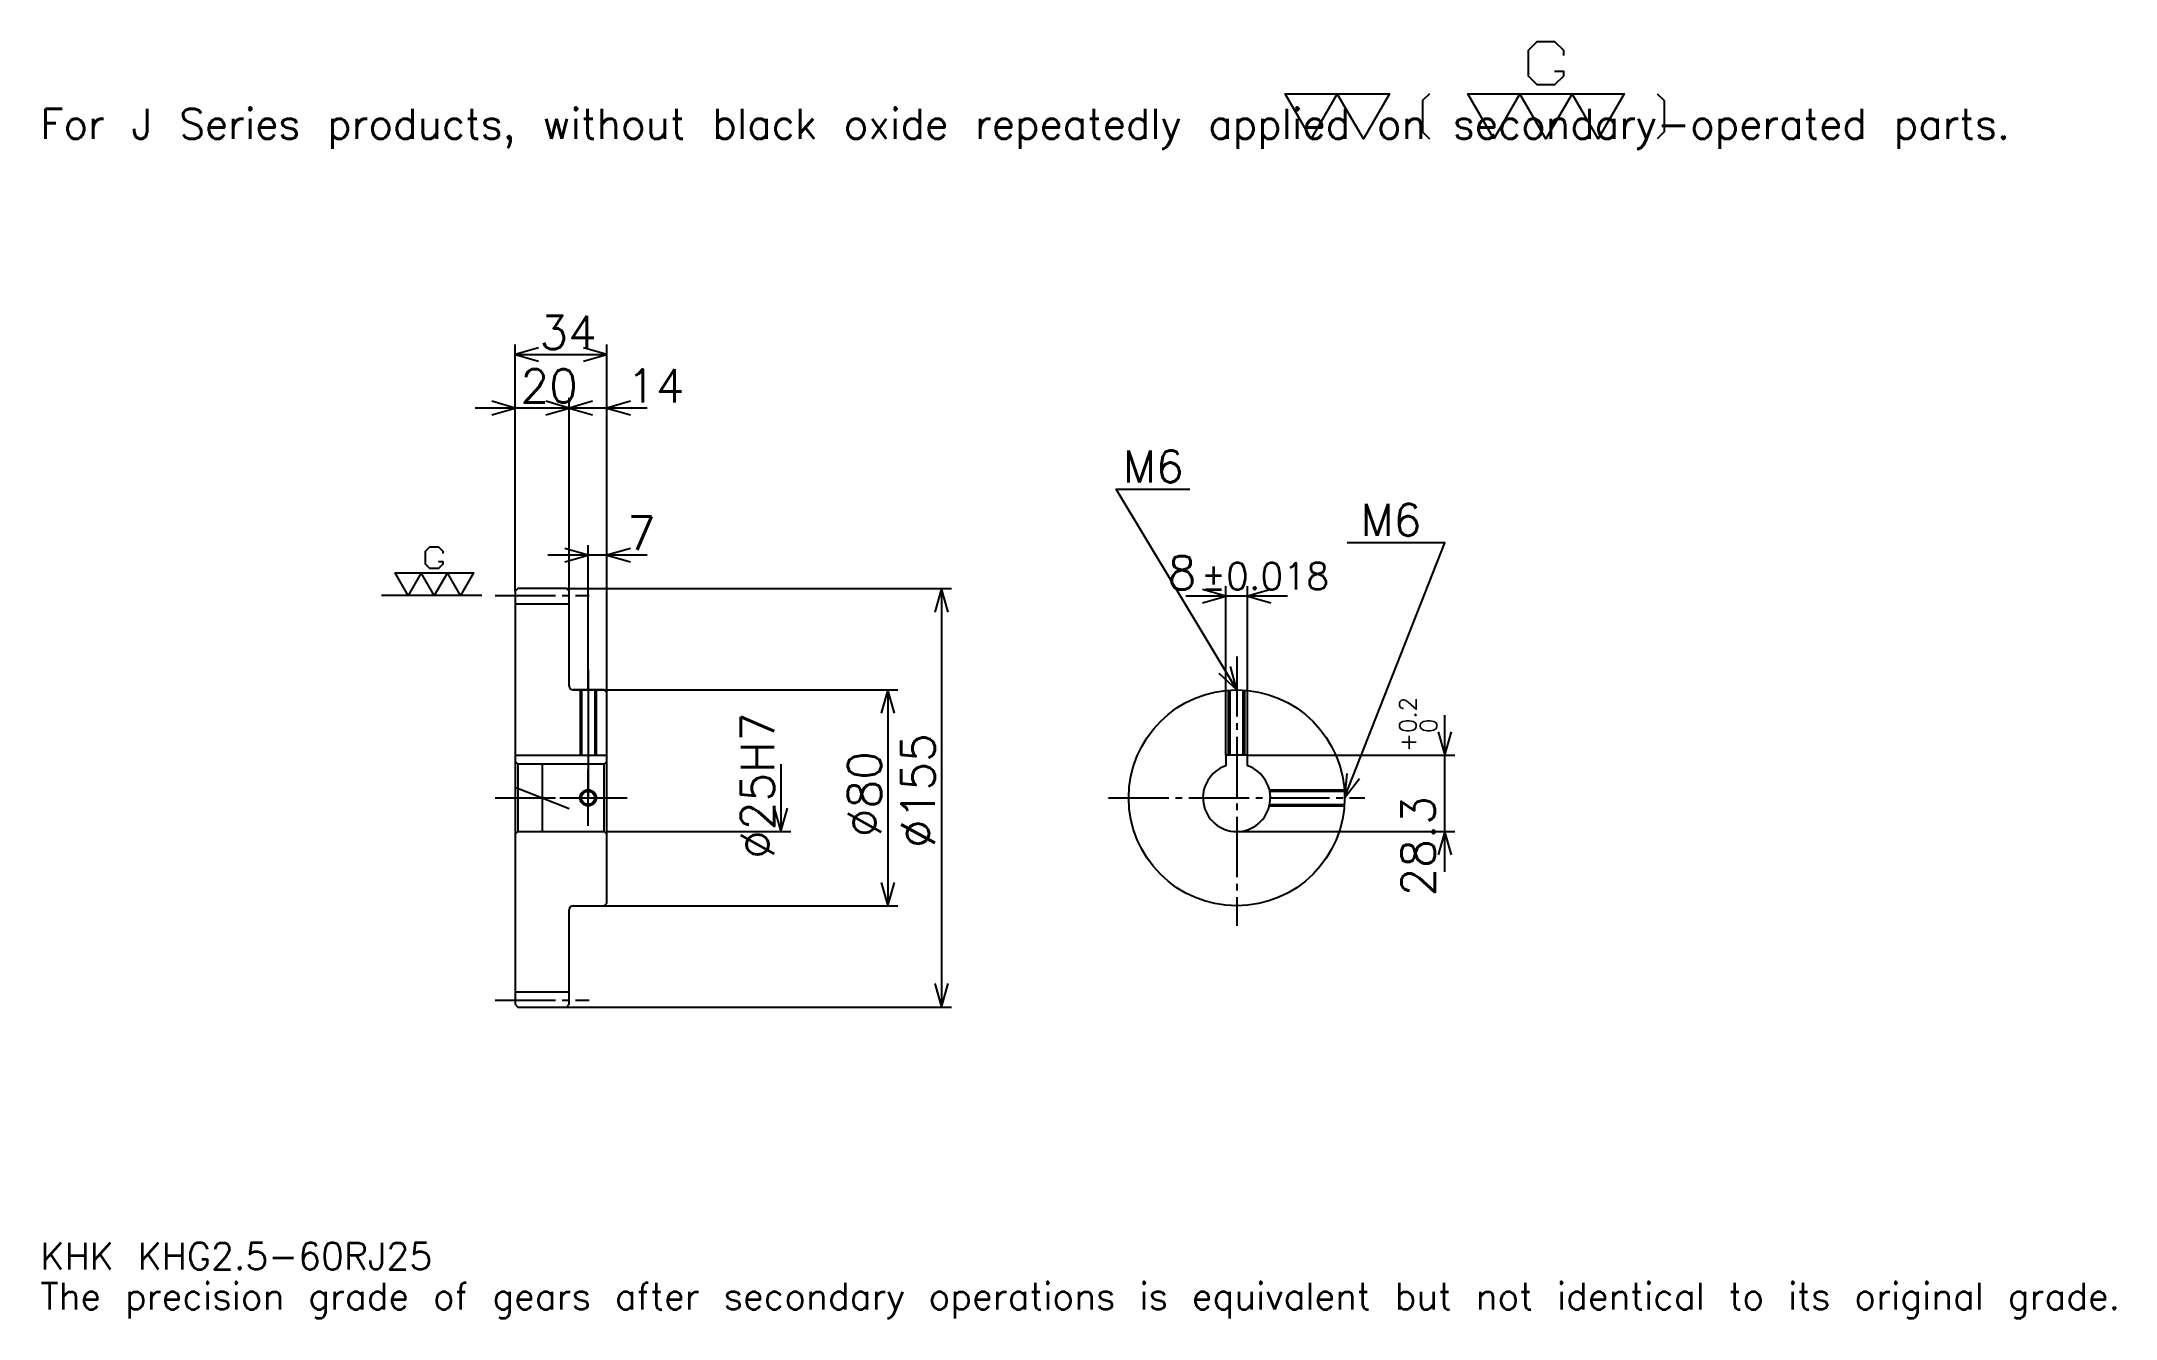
# Model space of a CAD drawing. Extents: x 25 to 794, y 9 to 482.
import ezdxf

# ---------------------------------------------------------------- set-up
doc = ezdxf.new("R2010")
doc.units = 0
doc.linetypes.add('DASHDOT', pattern=[29.739131, 22.304348, -2.478261, 2.478261, -2.478261])
doc.layers.get('0').update_dxf_attribs({"linetype": 'CONTINUOUS'})
doc.layers.add('DASHDOT', color=6, linetype='DASHDOT')
doc.styles.add('KANJI', font='TXT', dxfattribs={"bigfont": 'BIGFONT'})

msp = doc.modelspace()

# ---------------------------------------------------------------- linework, layer by layer
at = {"color": 5}
for p, q in [((200.739136, 279.478271), (200.739136, 369.934784)), ((234.739136, 279.478271), (234.739136, 369.934784)), ((200.739136, 366.217407), (234.739136, 366.217407)), ((235.608704, 346.391296), (185.869568, 346.391296)), ((249.608704, 346.391296), (205.869568, 346.391296)), ((220.739136, 279.478271), (220.739136, 350.108704)), ((227.739136, 279.478271), (227.739136, 295.586945)), ((249.608704, 291.869568), (212.869568, 291.869568)), ((200.739136, 278.478271), (200.739136, 279.478271)), ((219.739136, 279.478271), (234.739136, 279.478271)), ((220.739136, 278.478271), (220.739136, 279.478271)), ((227.739136, 241.978256), (227.739136, 279.478271)), ((227.739136, 241.978256), (227.739136, 279.478271)), ((234.739136, 279.478271), (362.369568, 279.478271)), ((234.739136, 240.978256), (234.739136, 279.478271)), ((358.652161, 279.478271), (358.652161, 124.478256)), ((486.913055, 276.673889), (449.17392, 276.673889)), ((464.043488, 217.778259), (464.043488, 280.391296)), ((472.043488, 217.778259), (472.043488, 280.391296)), ((222.239136, 241.978256), (234.739136, 241.978256)), ((234.739136, 241.978256), (342.543488, 241.978256)), ((338.826111, 241.978256), (338.826111, 161.978256)), ((545.217407, 174.608688), (545.217407, 232.647827)), ((472.043488, 217.778259), (548.934814, 217.778259)), ((299.17392, 214.478256), (299.17392, 189.478256)), ((234.739136, 189.478256), (302.891296, 189.478256)), ((468.043488, 189.478256), (548.934814, 189.478256)), ((222.239136, 161.978256), (234.739136, 161.978256)), ((234.739136, 161.978256), (342.543488, 161.978256)), ((219.739136, 124.478256), (234.739136, 124.478256)), ((234.739136, 124.478256), (362.369568, 124.478256))]:
    msp.add_line(p, q, dxfattribs=at)
at = {"color": 7}
for p, q in [((188.347839, 276.978271), (151.17392, 276.978271)), ((210.739136, 214.369568), (210.739136, 189.586945))]:
    msp.add_line(p, q, dxfattribs=at)
at = {"color": 4}
for p, q in [((200.739136, 273.853271), (220.739136, 273.853271)), ((200.739136, 217.778259), (234.739136, 217.778259)), ((233.739136, 214.478256), (234.739136, 215.478256)), ((201.739136, 214.478256), (201.739136, 189.478256)), ((233.739136, 189.478256), (234.739136, 188.478256)), ((200.739136, 130.103256), (220.739136, 130.103256))]:
    msp.add_line(p, q, dxfattribs=at)
at = {"color": 7}
for points in [[(585.86084, 471.216522), (589.082581, 471.216522), (589.082581, 469.283478), (585.86084, 466.061737), (579.417358, 466.061737), (576.195618, 469.283478), (576.195618, 478.948669), (579.417358, 482.17041), (585.86084, 482.17041), (589.082581, 478.948669), (589.082581, 477.015625)], [(495.652161, 446.086945), (485.986938, 462.839996), (524.647827, 462.839996), (514.982605, 446.086945), (505.317383, 462.839996), (495.652161, 446.086945)], [(539.467834, 462.839996), (536.890442, 460.262604), (536.890442, 448.664337), (539.467834, 446.086945)], [(563.308655, 446.086945), (553.643433, 462.839996), (611.634766, 462.839996), (601.969543, 446.086945), (592.304321, 462.839996), (582.639099, 446.086945), (572.973877, 462.839996), (563.308655, 446.086945)], [(623.87738, 462.839996), (626.454773, 460.262604), (626.454773, 448.664337), (623.87738, 446.086945)], [(172.363052, 289.54303), (173.973923, 289.54303), (173.973923, 288.576508), (172.363052, 286.965637), (169.141312, 286.965637), (167.530441, 288.576508), (167.530441, 293.409119), (169.141312, 295.019989), (172.363052, 295.019989), (173.973923, 293.409119), (173.973923, 292.442596)], [(161.08696, 276.978271), (156.254364, 285.354797), (185.25, 285.354797), (180.417404, 276.978271), (175.584793, 285.354797), (170.752182, 276.978271), (165.919571, 285.354797), (161.08696, 276.978271)]]:
    msp.add_lwpolyline(points, dxfattribs=at)
at = {"color": 5}
for points in [[(209.413055, 368.695648), (200.739136, 366.217407), (209.413055, 363.739136)], [(226.065216, 363.739136), (234.739136, 366.217407), (226.065216, 368.695648)], [(192.065216, 343.913025), (200.739136, 346.391296), (192.065216, 348.869568)], [(212.065216, 343.913025), (220.739136, 346.391296), (212.065216, 348.869568)], [(229.413055, 348.869568), (220.739136, 346.391296), (229.413055, 343.913025)], [(243.413055, 348.869568), (234.739136, 346.391296), (243.413055, 343.913025)], [(468.043488, 241.978256), (423.434784, 316.32608), (450.695679, 316.32608)], [(219.065216, 289.391296), (227.739136, 291.869568), (219.065216, 294.347839)], [(243.413055, 294.347839), (234.739136, 291.869568), (243.413055, 289.391296)], [(508.043488, 201.978256), (545.217407, 296.5), (509.03479, 296.5)], [(361.130432, 270.804352), (358.652161, 279.478271), (356.17392, 270.804352)], [(455.369568, 274.195648), (464.043488, 276.673889), (455.369568, 279.152161)], [(480.717407, 279.152161), (472.043488, 276.673889), (480.717407, 274.195648)], [(461.455719, 248.141022), (468.043488, 241.978256), (465.705872, 250.691132)], [(341.304352, 233.304352), (338.826111, 241.978256), (336.347839, 233.304352)], [(542.739136, 226.452164), (545.217407, 217.778259), (547.695679, 226.452164)], [(508.911804, 210.957367), (508.043488, 201.978256), (513.524414, 209.143311)], [(296.695648, 198.152176), (299.17392, 189.478256), (301.652191, 198.152176)], [(547.695679, 180.804352), (545.217407, 189.478256), (542.739136, 180.804352)], [(336.347839, 170.652161), (338.826111, 161.978256), (341.304352, 170.652161)], [(356.17392, 133.152161), (358.652161, 124.478256), (361.130432, 133.152161)]]:
    msp.add_lwpolyline(points, dxfattribs=at)
at = {"color": 4}
for points in [[(220.739136, 243.478256), (220.739136, 278.478271), (219.739136, 279.478271), (201.739136, 279.478271), (200.739136, 278.478271), (200.739136, 188.478256)], [(222.239136, 161.978256), (233.739136, 161.978256), (234.739136, 162.978256), (234.739136, 240.978256), (233.739136, 241.978256), (222.239136, 241.978256)], [(224.739136, 241.978256), (224.739136, 217.778259)], [(225.279144, 241.978256), (225.279144, 217.778259)], [(230.199127, 241.978256), (230.199127, 217.778259)], [(230.739136, 241.978256), (230.739136, 217.778259)], [(465.043488, 217.778259), (465.043488, 241.865601)], [(465.583496, 217.778259), (465.583496, 241.902542)], [(470.503479, 217.778259), (470.503479, 241.902542)], [(471.043488, 217.778259), (471.043488, 241.865601)], [(200.739136, 188.478256), (201.739136, 189.478256), (233.739136, 189.478256), (233.739136, 214.478256), (201.739136, 214.478256), (200.739136, 215.478256)], [(472.043488, 213.820969), (472.043488, 217.778259), (464.043488, 217.778259), (464.043488, 213.820969)], [(480.178162, 204.978256), (507.930817, 204.978256)], [(480.299042, 204.438263), (507.967773, 204.438263)], [(480.178162, 198.978256), (507.930817, 198.978256)], [(480.299042, 199.51825), (507.967773, 199.51825)], [(200.739136, 188.478256), (200.739136, 125.478256), (201.739136, 124.478256), (219.739136, 124.478256), (220.739136, 125.478256), (220.739136, 160.478256)]]:
    msp.add_lwpolyline(points, dxfattribs=at)
for centre, radius in [((468.043488, 201.978256), 40), ((227.739136, 201.978256), 2.46)]:
    msp.add_circle(centre, radius, dxfattribs=at)
at = {"color": 7}
msp.add_circle((227.739136, 201.978256), 3, dxfattribs=at)
at = {"color": 4}
for centre, radius, start, end in [((222.239136, 243.478256), 1.5, 180, 270), ((468.043488, 201.978256), 12.5, 108.662925185, 71.337074815), ((222.239136, 160.478256), 1.5, 90, 180)]:
    msp.add_arc(centre, radius, start, end, dxfattribs=at)
at = {"layer": 'DASHDOT', "color": 7}
for p, q in [((193.304352, 276.978271), (228.17392, 276.978271)), ((468.043488, 254.369568), (468.043488, 154.543472)), ((227.739136, 241.978256), (227.739136, 201.978256)), ((193.304352, 201.978256), (242.17392, 201.978256)), ((200.739136, 205.917358), (220.739136, 198.039154)), ((420.608704, 201.978256), (515.478271, 201.978256)), ((193.304352, 126.978256), (228.17392, 126.978256))]:
    msp.add_line(p, q, dxfattribs=at)
for points in [[(227.739136, 249.41304), (227.739136, 210.343475)], [(227.739136, 191.543472), (227.739136, 212.41304)], [(217.304352, 201.978256), (238.17392, 201.978256)]]:
    msp.add_lwpolyline(points, dxfattribs=at)

# ---------------------------------------------------------------- texts
at = {"color": 7, "style": 'KANJI'}
for s, height, p in [('For J Series products, without black oxide repeatedly applied on secondary-operated parts.', 11.152174, (24.782608, 446.086945)), ('34', 12.391304, (209.684784, 368.200012)), ('20', 12.391304, (202.684784, 348.373901)), ('14', 12.391304, (242.17392, 348.373901)), ('M6', 11.895653, (425.913055, 318.804352)), ('M6', 11.895653, (513.991333, 298.978271)), ('7', 12.391304, (242.17392, 293.852173)), ('8', 12.391304, (442.465393, 279.152161)), ('%%p0.018', 9.913043, (454.731262, 279.152161)), ('KHK KHG2.5-60RJ25', 9.913043, (24.782608, 27.26087)), ('The precision grade of gears after secondary operations is equivalent but not identical to its original grade.', 9.913043, (24.782608, 12.391304))]:
    msp.add_text(s, height=height, dxfattribs=at).set_placement(p)
for s, height, p in [('0.2', 6.195652, (534.560913, 226.03981)), ('%%c25H7', 12.391304, (296.695648, 179.36412)), ('0', 6.195652, (542.24353, 226.03981)), ('%%c155', 12.391304, (356.17392, 183.391296)), ('+', 6.195652, (534.560913, 219.100677)), ('%%c80', 12.391304, (336.347839, 187.418472)), ('28.3', 12.391304, (541.5, 165.466202))]:
    msp.add_text(s, height=height, rotation=90, dxfattribs=at).set_placement(p)

doc.saveas('drawing.dxf')
